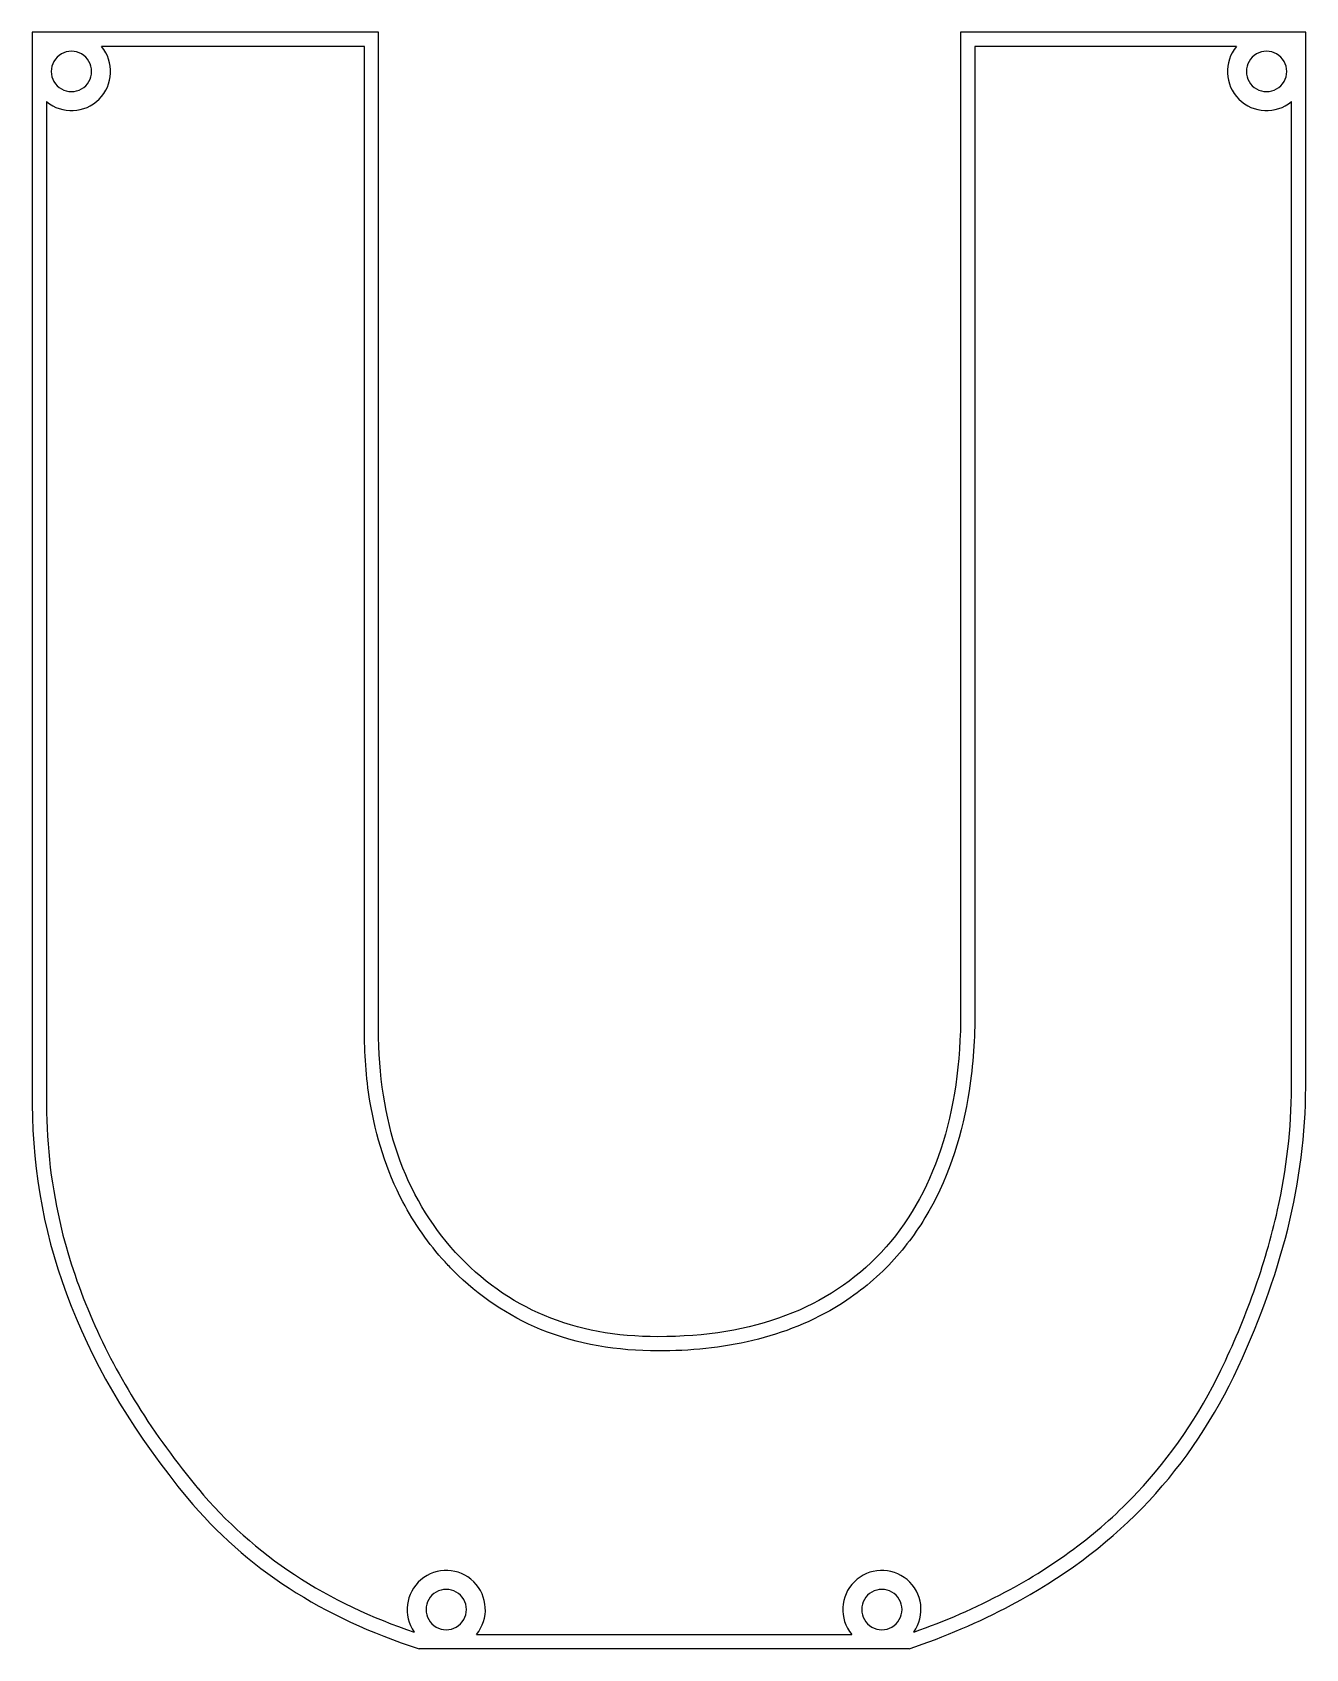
# Model space of a CAD drawing. Extents: x 51 to 159, y 105 to 241.
import ezdxf

# ---------------------------------------------------------------- set-up
doc = ezdxf.new("R2010")
doc.units = 0
doc.layers.get('0').update_dxf_attribs({"linetype": 'CONTINUOUS'})

msp = doc.modelspace()

# ---------------------------------------------------------------- linework, layer by layer
at = {"color": 7}
for p, q in [((51.35864, 241.474343), (51.35864, 151.040588)), ((80.561207, 241.474343), (51.35864, 241.474343)), ((80.561207, 157.425378), (80.561207, 241.474343)), ((129.650827, 241.474343), (129.650827, 158.89074)), ((158.748724, 241.474343), (129.650827, 241.474343)), ((158.748724, 152.50595), (158.748724, 241.474343)), ((79.361207, 240.274343), (57.204224, 240.274343)), ((79.361207, 157.425378), (79.361207, 240.274343)), ((152.90314, 240.274343), (130.850827, 240.274343)), ((130.850827, 240.274343), (130.850827, 158.89074)), ((56.35864, 238.174343), (56.35864, 238.174343)), ((157.148724, 238.174343), (157.148724, 238.174343)), ((52.55864, 235.628758), (52.55864, 151.040588)), ((157.548724, 152.50595), (157.548724, 235.628758)), ((87.966462, 108.460301), (87.966462, 108.460301)), ((124.706247, 108.460301), (124.706247, 108.460301)), ((88.812046, 106.360301), (120.460663, 106.360301)), ((125.300482, 105.160301), (83.979522, 105.160301))]:
    msp.add_line(p, q, dxfattribs=at)
for points in [[(55.50864, 239.646586), (54.982658, 239.950262), (54.334622, 239.950262), (53.80864, 239.646586)], [(56.992094, 235.840889), (58.194524, 237.04332), (58.286357, 238.962602), (57.204224, 240.274343)], [(152.90314, 240.274343), (151.821007, 238.962602), (151.91284, 237.04332), (153.11527, 235.840889)], [(156.298724, 239.646586), (155.772742, 239.950262), (155.124706, 239.950262), (154.598724, 239.646586)], [(53.80864, 239.646586), (53.282658, 239.342911), (52.95864, 238.781695), (52.95864, 238.174343)], [(56.35864, 238.174343), (56.35864, 238.781695), (56.034622, 239.342911), (55.50864, 239.646586)], [(154.598724, 239.646586), (154.072742, 239.342911), (153.748724, 238.781695), (153.748724, 238.174343)], [(157.148724, 238.174343), (157.148724, 238.781695), (156.824706, 239.342911), (156.298724, 239.646586)], [(52.95864, 238.174343), (52.95864, 237.566992), (53.282658, 237.005776), (53.80864, 236.7021)], [(55.50864, 236.7021), (56.034622, 237.005776), (56.35864, 237.566992), (56.35864, 238.174343)], [(153.748724, 238.174343), (153.748724, 237.566992), (154.072742, 237.005776), (154.598724, 236.7021)], [(156.298724, 236.7021), (156.824706, 237.005776), (157.148724, 237.566992), (157.148724, 238.174343)], [(52.55864, 235.628758), (53.870382, 234.546626), (55.789664, 234.638459), (56.992094, 235.840889)], [(53.80864, 236.7021), (54.334622, 236.398424), (54.982658, 236.398424), (55.50864, 236.7021)], [(153.11527, 235.840889), (154.3177, 234.638459), (156.236982, 234.546626), (157.548724, 235.628758)], [(154.598724, 236.7021), (155.124706, 236.398424), (155.772742, 236.398424), (156.298724, 236.7021)], [(129.650827, 158.89074), (129.650827, 150.168346), (127.417894, 143.39977), (122.952027, 138.585012)], [(130.850827, 158.89074), (130.850827, 156.661263), (130.708877, 154.423321), (130.371654, 152.219495)], [(79.833634, 151.336048), (79.504301, 153.34511), (79.361207, 155.389502), (79.361207, 157.425378)], [(87.050667, 138.585012), (82.72436, 143.32999), (80.561207, 149.610112), (80.561207, 157.425378)], [(82.612531, 142.836619), (81.223412, 145.473867), (80.31581, 148.394579), (79.833634, 151.336048)], [(130.371654, 152.219495), (129.831231, 148.687715), (128.749546, 145.154152), (126.974367, 142.053464)], [(152.677937, 128.118141), (156.725128, 136.561414), (158.748724, 144.690684), (158.748724, 152.50595)], [(156.378594, 142.161915), (157.131207, 145.549317), (157.548724, 149.035947), (157.548724, 152.50595)], [(51.35864, 151.040588), (51.35864, 139.457252), (55.719834, 128.397257), (64.442223, 117.860604)], [(52.55864, 151.040588), (52.55864, 147.513471), (52.986008, 143.961471), (53.822555, 140.534994)], [(86.16392, 137.776507), (84.775538, 139.299247), (83.572871, 141.013409), (82.612531, 142.836619)], [(126.974367, 142.053464), (126.094381, 140.516399), (125.036287, 139.067511), (123.831833, 137.76896)], [(154.372372, 135.260954), (155.179157, 137.516566), (155.859019, 139.823383), (156.378594, 142.161915)], [(53.822555, 140.534994), (55.098917, 135.30704), (57.361208, 130.271531), (60.219728, 125.711984)], [(86.906304, 136.997181), (86.653157, 137.251419), (86.405647, 137.511387), (86.16392, 137.776508)], [(104.111661, 131.467538), (97.063971, 131.467538), (91.376973, 133.840029), (87.050667, 138.585012)], [(122.952027, 138.585012), (118.486164, 133.840029), (112.206042, 131.467538), (104.111661, 131.467538)], [(123.825867, 137.762575), (122.534198, 136.390175), (121.0563, 135.171733), (119.459538, 134.170614)], [(94.21667, 132.090567), (91.501683, 133.204912), (88.977041, 134.917524), (86.906304, 136.997181)], [(151.59583, 128.636837), (152.630699, 130.795786), (153.566056, 133.006654), (154.372372, 135.260954)], [(119.459538, 134.170614), (117.219933, 132.766453), (114.698185, 131.764931), (112.127498, 131.14925)], [(104.111661, 130.267538), (100.75782, 130.267538), (97.319337, 130.817102), (94.21667, 132.090567)], [(112.127498, 131.14925), (109.513365, 130.523164), (106.799722, 130.267538), (104.111661, 130.267538)], [(144.540396, 118.321641), (147.397648, 121.354856), (149.784151, 124.888545), (151.597518, 128.640343)], [(133.942241, 108.859101), (142.385519, 113.324964), (148.630751, 119.744644), (152.677937, 128.118141)], [(60.219728, 125.711984), (61.770419, 123.238518), (63.504998, 120.874619), (65.366593, 118.62581)], [(65.364089, 118.628825), (67.67918, 115.850717), (70.439716, 113.396173), (73.459248, 111.406207)], [(64.442223, 117.860604), (69.351832, 111.969075), (75.864265, 107.735641), (83.979522, 105.160301)], [(139.539654, 113.832672), (141.323721, 115.187179), (143.00448, 116.691136), (144.540396, 118.321641)], [(133.381179, 109.91986), (135.53109, 111.057002), (137.602567, 112.36199), (139.539654, 113.832672)], [(88.58338, 110.810171), (87.366129, 112.010352), (85.433865, 112.082305), (84.130725, 110.975977)], [(125.13576, 110.981248), (123.831085, 112.083343), (121.901081, 112.007891), (120.686427, 110.807306)], [(73.459248, 111.406207), (76.580888, 109.348948), (80.026786, 107.742962), (83.571746, 106.555437)], [(84.130725, 110.975977), (82.827585, 109.869649), (82.585012, 107.951321), (83.571746, 106.555437)], [(88.812046, 106.360301), (89.899862, 107.678934), (89.800631, 109.609989), (88.58338, 110.810171)], [(120.686427, 110.807306), (119.471773, 109.606721), (119.373842, 107.677727), (120.460663, 106.360301)], [(125.708007, 106.565441), (126.688661, 107.963692), (126.440435, 109.879154), (125.13576, 110.981248)], [(85.416462, 109.932544), (84.89048, 109.628868), (84.566462, 109.067652), (84.566462, 108.460301)], [(87.116462, 109.932544), (86.59048, 110.23622), (85.942444, 110.23622), (85.416462, 109.932544)], [(87.966462, 108.460301), (87.966462, 109.067652), (87.642444, 109.628868), (87.116462, 109.932544)], [(122.156247, 109.932544), (121.630265, 109.628868), (121.306247, 109.067652), (121.306247, 108.460301)], [(123.856247, 109.932544), (123.330265, 110.23622), (122.682229, 110.23622), (122.156247, 109.932544)], [(124.706247, 108.460301), (124.706247, 109.067652), (124.382229, 109.628868), (123.856247, 109.932544)], [(125.708007, 106.565441), (128.343548, 107.481114), (130.915702, 108.604947), (133.377535, 109.917924)], [(84.566462, 108.460301), (84.566462, 107.852949), (84.89048, 107.291733), (85.416462, 106.988058)], [(87.116462, 106.988058), (87.642444, 107.291733), (87.966462, 107.852949), (87.966462, 108.460301)], [(121.306247, 108.460301), (121.306247, 107.852949), (121.630265, 107.291733), (122.156247, 106.988058)], [(123.856247, 106.988058), (124.382229, 107.291733), (124.706247, 107.852949), (124.706247, 108.460301)], [(125.300482, 105.160301), (128.291781, 106.148902), (131.172368, 107.381835), (133.942241, 108.859101)], [(85.416462, 106.988058), (85.942444, 106.684382), (86.59048, 106.684382), (87.116462, 106.988058)], [(122.156247, 106.988058), (122.682229, 106.684382), (123.330265, 106.684382), (123.856247, 106.988058)]]:
    msp.add_open_spline(points, degree=3, dxfattribs=at)

doc.saveas('drawing.dxf')
